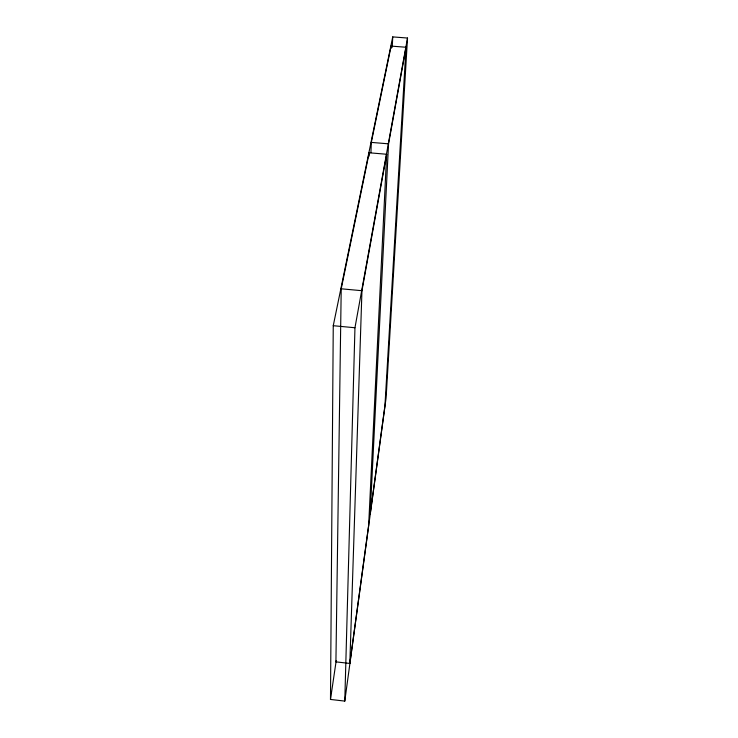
<?xml version="1.0" encoding="UTF-8"?>
<svg xmlns="http://www.w3.org/2000/svg" width="738" height="738" viewBox="0 0 738 738"><rect width="100%" height="100%" fill="white"/><g stroke="black" fill="none" stroke-linecap="round" stroke-linejoin="round"><path stroke-width="1.11" d="M330.486 699.44L333.253 325.707L392.736 36.9L407.514 38.035L386.103 397.837L344.784 701.1L330.486 699.44L336.196 660.75M341.214 288.798L335.919 661.866L349.83 663.453L368.659 525.281L386.666 154.251L369.175 152.784L341.214 288.798L361.952 290.707L386.666 154.251M344.784 701.1L354.96 327.746L407.514 38.035M349.83 663.453L361.952 290.707M369.055 156.235L369.175 152.784M370.928 152.757L371.306 142.397L391.103 46.088L406.038 47.25L384.941 405.826L370.181 514.109L388.548 143.836L406.038 47.25M390.992 48.385L391.103 46.088M392.238 47.25L392.736 36.9M371.306 142.397L388.548 143.836M333.253 325.707L354.96 327.746"/></g></svg>
